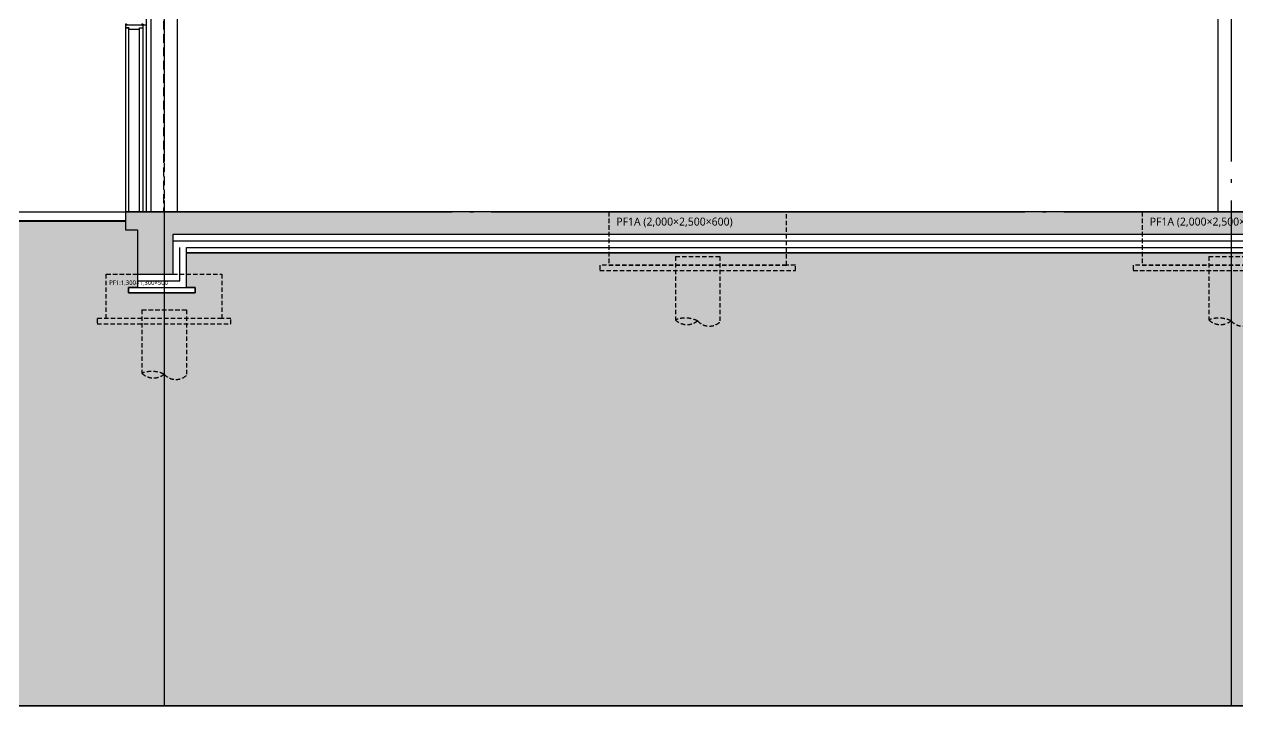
# Model space of a CAD drawing. Header units: millimetres. Extents: x 0 to 672800, y 0 to 118800.
# Drawn here: x 376077 to 389725, y 66442 to 74105 of the extents above; entities that cross this region are included whole.
import ezdxf
from ezdxf.enums import TextEntityAlignment as Align

# ---------------------------------------------------------------- set-up
doc = ezdxf.new("R2010")
doc.units = ezdxf.units.MM
doc.header["$LTSCALE"] = 200
for name, pattern in [('CEN-GAUN', [32.2, 30, -1, 0.2, -1]), ('CONTINOUS', [0]), ('HIDDEN', [0.375, 0.25, -0.125])]:
    doc.linetypes.add(name, pattern=pattern)
doc.layers.get('DEFPOINTS').update_dxf_attribs({"color": 137})
for name, color, linetype in [('0-S-col', 4, 'Continuous'), ('01단열재', 252, 'Continuous'), ('01하지철물', 253, 'Continuous'), ('0파일', 251, 'HIDDEN'), ('161', 161, 'Continuous'), ('35', 8, 'Continuous'), ('5기초', 5, 'HIDDEN'), ('5기초버림콘크리트', 251, 'HIDDEN'), ('5버림콘크리트', 5, 'CONTINOUS'), ('A-CON', 2, 'Continuous'), ('A-DOOR-SILL', 8, 'Continuous'), ('CEN', 1, 'CEN-GAUN'), ('CON', 2, 'Continuous'), ('DOOR', 6, 'Continuous'), ('GL', 2, 'Continuous'), ('HAT-254', 254, 'Continuous'), ('S-253', 252, 'Continuous'), ('SOL-253', 253, 'Continuous'), ('TEC35', 35, 'Continuous')]:
    doc.layers.add(name, color=color, linetype=linetype)
doc.layers.add('190', color=190, linetype='Continuous', plot=False)
doc.styles.add('스타일1', font='malgun.ttf')
doc.linetypes.add('INSUL50', pattern='A,0.00254,-2.54,[134,ltypeshp.shx,S=6.25,R=0,X=-2.54,Y=0],-19.92,[134,ltypeshp.shx,S=6.25,R=180,X=2.54,Y=0],-2.54', length=25.00254)

# ---------------------------------------------------------------- blocks, each defined once
blk = doc.blocks.new('pile(500)-section')
at = {"layer": '0파일'}
for p, q in [((-250, 0), (-250, -714)), ((-250, 0), (250, 0)), ((250, 0), (250, -739))]:
    blk.add_line(p, q, dxfattribs=at)
for points in [[(-250, -714, -0.201908), (0, -725, 0.417045), (250, -739)], [(-250, -714, 0.379922), (0, -725)]]:
    blk.add_lwpolyline(points, format="xyb", dxfattribs=at)
blk = doc.blocks.new('S-PF1A-S1')
at = {"layer": '5기초'}
blk.add_lwpolyline([(-1000, 0), (-1000, -600), (1000, -600), (1000, 0)], close=True, dxfattribs=at)
at = {"layer": '5기초버림콘크리트'}
blk.add_lwpolyline([(1000, -600), (-1100, -600), (-1100, -660), (1100, -660), (1100, -600), (1000, -600)], dxfattribs=at)
blk.add_blockref('pile(500)-section', (0, -500), dxfattribs=at)
at = {"layer": 'DEFPOINTS', "style": '스타일1'}
blk.add_text('PF1A (2,000×2,500×600)', height=90, dxfattribs=at).set_placement((-260, -109), align=Align.MIDDLE_CENTER)
blk = doc.blocks.new('ci')
at = {"layer": '190'}
for p, q in [((12, 10), (0, 10)), ((12, 0), (0, 0))]:
    blk.add_line(p, q, dxfattribs=at)
at = {"layer": '35'}
blk.add_lwpolyline([(9, 0), (15, 0, 0.414214), (18, 3), (18, 7, 0.414214), (15, 10), (9, 10, 0.414214), (6, 7), (6, 3, 0.414214)], format="xyb", close=True, dxfattribs=at)
for centre, start, end in [((-5, 5), 316.3972, 43.6028), ((-3, 5), 316.3972, 43.6028), ((-1, 5), 316.3972, 43.6028), ((1, 5), 33.6837, 43.6028), ((1, 5), 316.3972, 326.3163)]:
    blk.add_arc(centre, 7.25, start, end, dxfattribs=at)
blk = doc.blocks.new('DOR-HED1')
at = {"layer": '161'}
blk.add_line((225, 0), (0, 0), dxfattribs=at)
at = {"layer": 'TEC35', "linetype": 'Continuous', "extrusion": (0, 0, -1), "xscale": 0.9999500036382765, "yscale": 0.9999500036382765, "zscale": -0.9999500036382765, "rotation": 180}
blk.add_blockref('ci', (0, 10), dxfattribs=at)
at = {"layer": 'TEC35', "linetype": 'Continuous', "xscale": 0.9999500036382765, "yscale": 0.9999500036382765, "zscale": 0.9999500036382765, "rotation": 180}
blk.add_blockref('ci', (200, 10), dxfattribs=at)
blk = doc.blocks.new('DOR-2100')
at = {"layer": 'A-DOOR-SILL'}
for p, q in [((-40, 0), (-40, 2055)), ((0, 0), (0, 2070))]:
    blk.add_line(p, q, dxfattribs=at)
at = {"layer": 'DOOR'}
for points in [[(0, 2100), (-200, 2100), (-200, 2070), (-160, 2070), (-160, 2055), (-40, 2055), (-40, 2070), (0, 2070)], [(-160, 2055), (-160, 2070), (-200, 2070), (-200, 0), (-160, 0)]]:
    blk.add_lwpolyline(points, close=True, dxfattribs=at)
blk = doc.blocks.new('S-PF1-S1')
at = {"layer": '5기초'}
blk.add_lwpolyline([(-650, -800), (650, -800), (650, -1300), (-650, -1300)], close=True, dxfattribs=at)
at = {"layer": '5기초버림콘크리트'}
blk.add_lwpolyline([(650, -1300), (-753, -1300), (-753, -1360), (750, -1360), (750, -1300), (650, -1300)], dxfattribs=at)
at = {"layer": '0파일'}
blk.add_blockref('pile(500)-section', (0, -1200), dxfattribs=at)
at = {"layer": 'DEFPOINTS', "style": '스타일1'}
blk.add_text('PF1:1,300×1,300×500', height=50, dxfattribs=at).set_placement((-617, -896), align=Align.MIDDLE_LEFT)

msp = doc.modelspace()

# ---------------------------------------------------------------- hatches: boundary and pattern name
at = {"layer": 'HAT-254'}
h = msp.add_hatch(color=256, dxfattribs=at)
h.dxf.hatch_style = 1
h.paths.add_polyline_path([(451580.9, 71694.9), (452635, 71080.1), (452635, 70794.9), (452085, 70794.9), (452085, 70294.9), (453385, 70294.9), (453385, 70794.9), (452835, 70794.9), (452835, 71369.9), (452535, 71369.9), (452535, 71544.9), (452235, 71544.9), (452235, 71719.9), (451935, 71719.9), (451935, 71894.9), (445850, 71894.9), (445850, 71994.9), (377215, 71994.9), (377215, 71794.9), (377350, 71794.9), (377350, 71744.9), (377350, 71294.9), (377750, 71294.9), (377750, 71744.9), (445450, 71744.9), (445550, 71644.9), (448550, 71644.9), (448550, 71294.9), (448950, 71294.9), (448950, 71694.9)])
at = {"layer": 'SOL-253'}
h = msp.add_hatch(color=256, dxfattribs=at)
h.dxf.hatch_style = 1
h.paths.add_polyline_path([(452835, 70794.9), (452835, 71194.9), (452885, 71194.9), (452885, 71294.9), (459650, 71294.9), (459650, 66441.6), (366650, 66441.6), (366650, 71894.9), (377215, 71894.9), (377215, 71794.9), (377350, 71794.9), (377350, 71144.9), (377250, 71144.9), (377250, 71084.9), (378000, 71084.9), (378000, 71144.9), (377900, 71144.9), (377900, 71534.9), (445363, 71534.9), (445463, 71434.9), (448400, 71434.9), (448400, 71144.9), (448300, 71144.9), (448300, 71084.9), (449200, 71084.9), (449200, 71144.9), (449100, 71144.9), (449100, 71634.9), (451564.7, 71634.9), (452635, 71010.6), (452635, 70794.9), (452085, 70794.9), (452085, 70294.9), (451985, 70294.9), (451985, 70234.9), (453485, 70234.9), (453485, 70294.9), (453385, 70294.9), (453385, 70794.9)])

# ---------------------------------------------------------------- linework, layer by layer
at = {"layer": '0-S-col', "color": 8, "linetype": 'HIDDEN', "ltscale": 2}
msp.add_lwpolyline([(377656, 78494.9), (377644, 78494.9), (377644, 71994.9), (377656, 71994.9)], close=True, dxfattribs=at)
at = {"layer": '0-S-col', "color": 8}
for points in [[(377550, 77994.9), (377500, 77994.9), (377500, 71994.9), (377800, 71994.9), (377800, 77994.9), (377750, 77994.9)], [(389500, 77994.9), (389500, 77994.9), (389500, 71994.9), (389800, 71994.9), (389800, 77994.9), (389800, 77994.9)]]:
    msp.add_lwpolyline(points, dxfattribs=at)
at = {"layer": '01단열재'}
msp.add_line((377350, 71294.9), (377350, 71144.9), dxfattribs=at)
at = {"layer": '01단열재', "linetype": 'INSUL50', "ltscale": 0.015}
for points in [[(377750, 71669.9), (445418.9, 71669.9), (445518.9, 71569.9), (448550, 71569.9)], [(377350, 71219.9), (377825, 71219.9), (377825, 71594.9)]]:
    msp.add_lwpolyline(points, dxfattribs=at)
at = {"layer": '01단열재'}
msp.add_lwpolyline([(377350, 71144.9), (377900, 71144.9), (377900, 71534.9)], dxfattribs=at)
at = {"layer": '01하지철물'}
msp.add_line((377450, 71994.9), (377450, 79994.9), dxfattribs=at)
at = {"layer": '5버림콘크리트'}
for points in [[(377900, 71534.9), (377900, 71594.9), (445387.9, 71594.9), (445487.9, 71494.9), (448400, 71494.9), (448400, 71434.9), (445463, 71434.9), (445363, 71534.9)], [(377250, 71144.9), (378000, 71144.9), (378000, 71084.9), (377250, 71084.9)]]:
    msp.add_lwpolyline(points, close=True, dxfattribs=at)
at = {"layer": 'A-CON'}
msp.add_lwpolyline([(452235, 71719.9), (451935, 71719.9), (451935, 71894.9), (445850, 71894.9), (445850, 71994.9), (377215, 71994.9), (377215, 71794.9), (377350, 71794.9), (377350, 71744.9), (377350, 71744.9), (377350, 71294.9), (377750, 71294.9), (377750, 71744.9), (445450, 71744.9), (445550, 71644.9), (448550, 71644.9), (448550, 71294.9), (448950, 71294.9), (448950, 71694.9), (451580.9, 71694.9), (452635, 71080.1)], dxfattribs=at)
at = {"layer": 'CEN'}
for p, q in [((377650, 91441.6), (377650, 66441.6)), ((389650, 91441.6), (389650, 66441.6)), ((368450, 71994.9), (453245, 71994.9))]:
    msp.add_line(p, q, dxfattribs=at)
at = {"layer": 'DEFPOINTS'}
msp.add_lwpolyline([(459650, 66441.6), (459650, 91441.6), (366650, 91441.6), (366650, 66441.6)], close=True, dxfattribs=at)
at = {"layer": 'GL', "lineweight": 40}
msp.add_line((366650, 71894.9), (377215, 71894.9), dxfattribs=at)
at = {"layer": 'SOL-253'}
msp.add_lwpolyline([(459650, 66441.6), (366650, 66441.6), (366650, 71894.9), (377215, 71894.9), (377215, 71794.9), (377350, 71794.9), (377350, 71144.9), (377250, 71144.9), (377250, 71084.9), (378000, 71084.9), (378000, 71144.9), (377900, 71144.9), (377900, 71534.9), (445363, 71534.9)], dxfattribs=at)

# ---------------------------------------------------------------- block references
at = {"layer": 'CON'}
for name, p in [('DOR-HED1', (377215, 74094.9)), ('DOR-2100', (377415, 71994.9))]:
    msp.add_blockref(name, p, dxfattribs=at)
at = {"layer": 'S-253'}
for name, p in [('S-PF1A-S1', (383650, 71994.9)), ('S-PF1A-S1', (389650, 71994.9)), ('S-PF1-S1', (377650, 72094.9))]:
    msp.add_blockref(name, p, dxfattribs=at)

doc.saveas('drawing.dxf')
